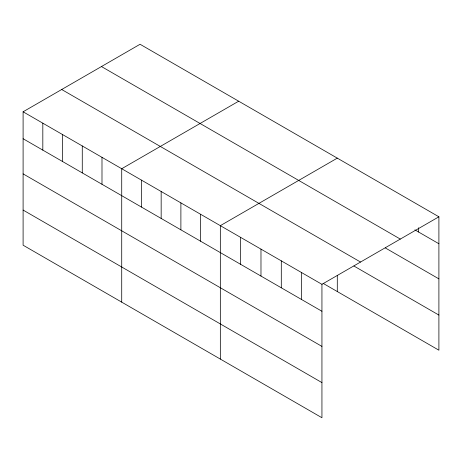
<?xml version="1.0" encoding="UTF-8"?>
<svg xmlns="http://www.w3.org/2000/svg" width="462" height="462" viewBox="0 0 462 462"><rect width="100%" height="100%" fill="white"/><g stroke="black" fill="none" stroke-linecap="round" stroke-linejoin="round"><path stroke-width="0.69" d="M23.1 111.792L321.939 284.326L321.939 417.735L23.1 245.201L23.1 111.792L140.061 44.265L438.9 216.799L438.9 350.208L323.117 283.362M238.675 101.201L121.72 168.728L121.72 302.136M337.295 158.137L220.334 225.664L220.334 359.072M321.939 284.326L438.9 216.799M414.882 229.88L438.9 243.745M101.461 66.551L400.306 239.085M385.325 247.944L438.9 278.875M61.694 89.507L360.539 262.041M353.921 266.014L438.9 315.072M23.1 138.733L321.939 311.267M23.1 173.868L321.939 346.402M23.1 210.066L321.939 382.6M418.578 227.754L418.578 232.011M337.295 275.387L337.295 291.545M301.617 272.592L301.617 299.538M281.3 260.863L281.3 287.803M260.978 249.128L260.978 276.074M240.656 237.399L240.656 264.339M200.612 214.276L200.612 241.222M180.89 202.887L180.89 229.833M161.163 191.505L161.163 218.445M141.441 180.116L141.441 207.057M101.992 157.34L101.992 184.286M82.271 145.952L82.271 172.898M62.549 134.569L62.549 161.509M42.822 123.181L42.822 150.121"/></g></svg>
